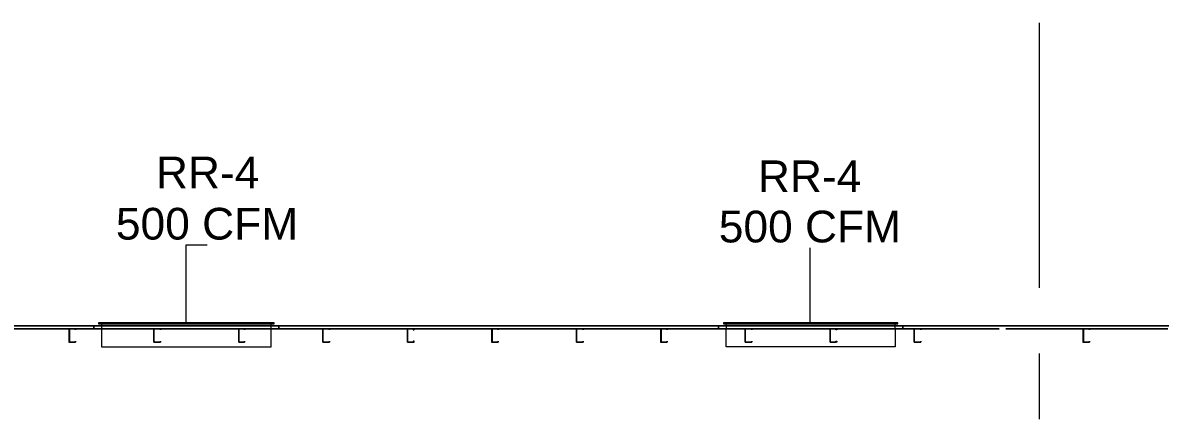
# Model space of a CAD drawing. Header units: metres. Extents: x 39 to 278, y -7 to 151.
# Drawn here: x 59.78 to 65.25, y 36.12 to 38.03 of the extents above; entities that cross this region are included whole.
import ezdxf

# ---------------------------------------------------------------- set-up
doc = ezdxf.new("R2010")
doc.units = ezdxf.units.M
doc.layers.add('HVAC - Ductos', color=5, linetype='Continuous', lineweight=50)
doc.layers.add('PDF_Geometry', color=7, linetype='Continuous', true_color=0xaaaaaa)
doc.layers.add('PDF_Text', color=7, linetype='Continuous')
doc.styles.add('PDF Helvetica', font='')
doc.styles.get('PDF Helvetica').set_extended_font_data('Helvetica')

msp = doc.modelspace()

# ---------------------------------------------------------------- linework, layer by layer
at = {"layer": 'HVAC - Ductos', "lineweight": 0}
for points in [[(60.5697, 36.5879), (60.5697, 36.9638), (60.6705, 36.9638)], [(63.5672, 36.5879), (63.5672, 36.95)], [(60.148, 36.5834), (60.9914, 36.5834), (60.9914, 36.5879), (60.148, 36.5879), (60.148, 36.5834), (60.1618, 36.5834), (60.1618, 36.5604), (60.9776, 36.5604), (60.1618, 36.5604), (60.1618, 36.4734), (60.9776, 36.4734), (60.9776, 36.5604), (60.9776, 36.5834), (60.9868, 36.5834)], [(60.9684, 36.5879), (60.1709, 36.5879)], [(63.1502, 36.5834), (63.9889, 36.5834)], [(63.966, 36.5879), (63.173, 36.5879)], [(60.973, 36.5604), (60.973, 36.5604)], [(63.9706, 36.5604), (63.9706, 36.5604)]]:
    msp.add_lwpolyline(points, dxfattribs=at)
for points in [[(63.9889, 36.5879), (63.1502, 36.5879), (63.1502, 36.5834), (63.1639, 36.5834), (63.1639, 36.5604), (63.9752, 36.5604), (63.9752, 36.5834), (63.9889, 36.5834)], [(60.2947, 36.5604), (60.1709, 36.5604)], [(60.533, 36.5604), (60.3726, 36.5604)], [(60.7714, 36.5604), (60.6109, 36.5604)], [(60.973, 36.5604), (60.8493, 36.5604)], [(63.9752, 36.5604), (63.9752, 36.4734), (63.1639, 36.4734), (63.1639, 36.5604)], [(63.2922, 36.5604), (63.173, 36.5604)], [(63.5306, 36.5604), (63.3747, 36.5604)], [(63.7689, 36.5604), (63.613, 36.5604)], [(63.9706, 36.5604), (63.8514, 36.5604)]]:
    msp.add_lwpolyline(points, close=True, dxfattribs=at)
at = {"layer": 'PDF_Geometry', "lineweight": 0}
for points in [[(64.6672, 38.0317), (64.6672, 36.7575)], [(60.4459, 36.5604), (60.4459, 36.5558), (60.4459, 36.5604), (60.4138, 36.5604)], [(60.4459, 36.5558), (60.4459, 36.5558)], [(60.8493, 36.5604), (60.8493, 36.5558), (60.8493, 36.5604), (60.8218, 36.5604)], [(60.8493, 36.5558), (60.8493, 36.5558)], [(63.2876, 36.5604), (63.2876, 36.5558), (63.2876, 36.5604), (63.2556, 36.5604)], [(63.2876, 36.5558), (63.2876, 36.5558)], [(63.6956, 36.5604), (63.6956, 36.5558), (63.691, 36.5558), (63.691, 36.5604), (63.6634, 36.5604)], [(60.4138, 36.4962), (60.4138, 36.4962)], [(60.4138, 36.4962), (60.4138, 36.4962)], [(60.4459, 36.5008), (60.4459, 36.5008)], [(60.8218, 36.4962), (60.8218, 36.4962)], [(60.8218, 36.4962), (60.8218, 36.4962)], [(60.8493, 36.5008), (60.8493, 36.5008)], [(63.2556, 36.4962), (63.2556, 36.4962)], [(63.2556, 36.4962), (63.2556, 36.4962)], [(63.2876, 36.5008), (63.2876, 36.5008)], [(63.6634, 36.4962), (63.6634, 36.4962)], [(63.6634, 36.4962), (63.6634, 36.4962)], [(64.6672, 36.4412), (64.6672, 36.125)]]:
    msp.add_lwpolyline(points, dxfattribs=at)
for points in [[(56.7425, 36.5742), (55.4134, 36.5742), (54.5242, 36.5742), (54.5242, 36.5604), (55.4134, 36.5604), (54.5242, 36.5604), (54.5242, 36.5742), (55.4134, 36.5742), (55.4134, 36.5604), (55.4134, 36.5742), (56.7425, 36.5742), (57.6317, 36.5742), (60.1251, 36.5742), (57.6317, 36.5742), (56.7425, 36.5742), (56.7425, 36.5604), (57.6317, 36.5604), (56.7425, 36.5604)], [(60.1251, 36.5742), (60.1251, 36.5604), (60.038, 36.5604), (60.1251, 36.5604), (60.1251, 36.5742), (57.6317, 36.5742), (57.6317, 36.5604), (57.9801, 36.5604), (57.6317, 36.5604), (57.6317, 36.5742)], [(63.1272, 36.5742), (61.0142, 36.5742), (60.1251, 36.5742), (60.1251, 36.5604), (61.0142, 36.5604), (60.1251, 36.5604), (60.1251, 36.5742), (61.0142, 36.5742), (61.0142, 36.5604), (61.0142, 36.5742), (63.1272, 36.5742), (64.0118, 36.5742), (66.1247, 36.5742), (64.0118, 36.5742), (63.1272, 36.5742), (63.1272, 36.5604), (64.0118, 36.5604), (63.1272, 36.5604)], [(63.1272, 36.5742), (63.1272, 36.5604), (62.8797, 36.5604), (63.1272, 36.5604), (63.1272, 36.5742), (61.0142, 36.5742), (61.0142, 36.5604), (61.2297, 36.5604), (61.0142, 36.5604), (61.0142, 36.5742)], [(66.1247, 36.5742), (66.1247, 36.5604), (66.1247, 36.5742), (64.0118, 36.5742), (64.0118, 36.5604), (64.0714, 36.5604), (64.0118, 36.5604), (64.0118, 36.5742)], [(64.0118, 36.5742), (64.0118, 36.5604)], [(60.0105, 36.5604), (59.6347, 36.5604)], [(60.038, 36.5604), (60.0105, 36.5604), (60.0059, 36.5558), (60.0059, 36.4962), (60.0105, 36.4962), (60.038, 36.4962), (60.038, 36.5008), (60.038, 36.4962), (60.0105, 36.4962), (60.0105, 36.5558), (60.0105, 36.5604), (60.038, 36.5604), (60.038, 36.5558)], [(60.4138, 36.5558), (60.4138, 36.4962), (60.4459, 36.4962), (60.4459, 36.5008), (60.4459, 36.4962), (60.4138, 36.4962), (60.4138, 36.5558), (60.4138, 36.5604)], [(60.8218, 36.5558), (60.8218, 36.4962), (60.8493, 36.4962), (60.8493, 36.5008), (60.8493, 36.4962), (60.8218, 36.4962), (60.8218, 36.5558), (60.8218, 36.5604)], [(61.2572, 36.5604), (61.2297, 36.5604), (61.2251, 36.5604), (61.2251, 36.5558), (61.2251, 36.4962), (61.2297, 36.4962), (61.2572, 36.4962), (61.2572, 36.5008), (61.2572, 36.4962), (61.2297, 36.4962), (61.2251, 36.4962), (61.2251, 36.5558), (61.2251, 36.5604), (61.2297, 36.5604), (61.2572, 36.5604), (61.2572, 36.5558)], [(61.633, 36.5604), (61.2572, 36.5604)], [(61.6651, 36.5604), (61.633, 36.5604), (61.633, 36.5558), (61.633, 36.4962), (61.6651, 36.4962), (61.6651, 36.5008), (61.6605, 36.5008), (61.6605, 36.4962), (61.633, 36.4962), (61.633, 36.5558), (61.633, 36.5604), (61.6605, 36.5604), (61.6605, 36.5558), (61.6651, 36.5558)], [(62.041, 36.5604), (61.6651, 36.5604)], [(62.0684, 36.5604), (62.041, 36.5604), (62.0364, 36.5604), (62.0364, 36.5558), (62.0364, 36.4962), (62.041, 36.4962), (62.0684, 36.4962), (62.0684, 36.5008), (62.0684, 36.4962), (62.041, 36.4962), (62.041, 36.5558), (62.041, 36.5604), (62.0684, 36.5604), (62.0684, 36.5558)], [(62.4443, 36.5604), (62.0684, 36.5604)], [(62.4764, 36.5604), (62.4443, 36.5604), (62.4443, 36.5558), (62.4443, 36.4962), (62.4764, 36.4962), (62.4764, 36.5008), (62.4764, 36.4962), (62.4443, 36.4962), (62.4443, 36.5558), (62.4443, 36.5604), (62.4764, 36.5604), (62.4764, 36.5558)], [(62.8522, 36.5604), (62.4764, 36.5604)], [(62.8797, 36.5604), (62.8522, 36.5604), (62.8476, 36.5558), (62.8476, 36.4962), (62.8522, 36.4962), (62.8797, 36.4962), (62.8797, 36.5008), (62.8797, 36.4962), (62.8522, 36.4962), (62.8522, 36.5558), (62.8522, 36.5604), (62.8797, 36.5604), (62.8797, 36.5558)], [(63.2556, 36.5558), (63.2556, 36.4962), (63.2876, 36.4962), (63.2876, 36.5008), (63.2876, 36.4962), (63.2556, 36.4962), (63.2556, 36.5558), (63.2556, 36.5604)], [(63.6634, 36.5558), (63.6634, 36.4962), (63.691, 36.4962), (63.691, 36.5008), (63.6956, 36.5008), (63.6956, 36.4962), (63.6634, 36.4962), (63.6634, 36.5558), (63.6634, 36.5604)], [(64.0989, 36.5604), (64.0714, 36.5604), (64.0668, 36.5604), (64.0668, 36.5558), (64.0668, 36.4962), (64.0714, 36.4962), (64.0989, 36.4962), (64.0989, 36.5008), (64.0989, 36.4962), (64.0714, 36.4962), (64.0668, 36.4962), (64.0668, 36.5558), (64.0668, 36.5604), (64.0714, 36.5604), (64.0989, 36.5604), (64.0989, 36.5558)], [(64.4747, 36.5604), (64.0989, 36.5604)], [(64.8826, 36.5604), (64.5068, 36.5604)], [(64.9102, 36.5604), (64.8826, 36.5604), (64.878, 36.5604), (64.878, 36.5558), (64.878, 36.4962), (64.8826, 36.4962), (64.9102, 36.4962), (64.9102, 36.5008), (64.9102, 36.4962), (64.8826, 36.4962), (64.8826, 36.5558), (64.8826, 36.5604), (64.9102, 36.5604), (64.9102, 36.5558)], [(65.286, 36.5604), (64.9102, 36.5604)]]:
    msp.add_lwpolyline(points, close=True, dxfattribs=at)
at = {"layer": 'PDF_Geometry', "color": 254, "lineweight": 0, "true_color": 0xd2d2d2}
for points in [[(62.0684, 36.4962), (62.0684, 36.4962)], [(62.4488, 36.4962), (62.4488, 36.4962)], [(64.0806, 36.4962), (64.0806, 36.4962)]]:
    msp.add_lwpolyline(points, dxfattribs=at)

# ---------------------------------------------------------------- texts
at = {"layer": 'PDF_Text', "lineweight": 0, "char_height": 0.15247, "attachment_point": 4, "style": 'PDF Helvetica'}
for s, insert in [('RR-4', (60.4238, 37.3117)), ('RR-4', (63.316, 37.2934)), ('500 CFM', (60.2313, 37.0642)), ('500 CFM', (63.1281, 37.0505))]:
    msp.add_mtext(s, dxfattribs=dict(at, insert=insert))

doc.saveas('drawing.dxf')
